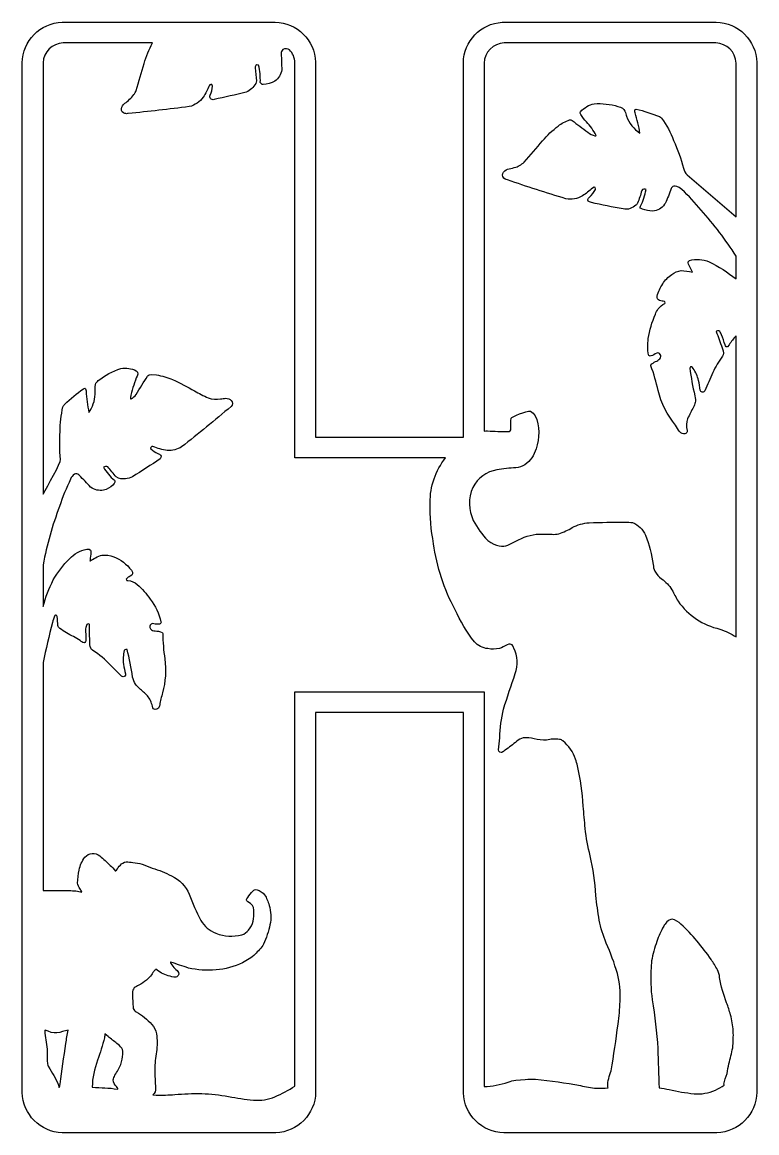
# Model space of a CAD drawing. Extents: x 0 to 1325, y -1 to 1049.
# Drawn here: x 988 to 1325, y 539 to 1049 of the extents above; entities that cross this region are included whole.
import ezdxf

# ---------------------------------------------------------------- set-up
doc = ezdxf.new("R2010")
doc.units = 0
doc.header["$MEASUREMENT"] = 0
doc.layers.add('Layer 1', color=7, linetype='Continuous', lineweight=0)

msp = doc.modelspace()

# ---------------------------------------------------------------- linework, layer by layer
at = {"layer": 'Layer 1', "color": 1, "lineweight": 25, "true_color": 0xff0000}
for points, knots in [([(1208.31, 1048.83), (1198.4, 1048.24), (1190.61, 1040.12), (1190.44, 1030.19), (1190.44, 1030.19), (1190.44, 858.23), (1190.44, 858.23), (1190.44, 858.23), (1122.54, 858.23), (1122.54, 858.23), (1122.54, 858.23), (1122.54, 1030.51), (1122.54, 1030.51), (1122.18, 1040.61), (1113.98, 1048.67), (1103.88, 1048.86), (1103.88, 1048.86), (1005.98, 1048.86), (1005.98, 1048.86), (995.89, 1048.47), (987.84, 1040.29), (987.64, 1030.19), (987.64, 1030.19), (987.64, 557.15), (987.64, 557.15), (987.91, 547.07), (995.98, 538.96), (1006.05, 538.62), (1006.05, 538.62), (1104.2, 538.62), (1104.2, 538.62), (1114.3, 538.98), (1122.35, 547.18), (1122.54, 557.28), (1122.54, 557.28), (1122.54, 731.65), (1122.54, 731.65), (1122.54, 731.65), (1190.44, 731.65), (1190.44, 731.65), (1190.44, 731.65), (1190.44, 556.97), (1190.44, 556.97), (1190.82, 546.86), (1199.02, 538.82), (1209.12, 538.62), (1209.12, 538.62), (1306.98, 538.62), (1306.98, 538.62), (1317.09, 538.96), (1325.16, 547.16), (1325.34, 557.28), (1325.34, 557.28), (1325.34, 1030.33), (1325.34, 1030.33), (1325.09, 1040.51), (1316.85, 1048.68), (1306.66, 1048.86), (1306.66, 1048.86), (1208.81, 1048.86), (1208.81, 1048.86), (1208.81, 1048.86), (1208.31, 1048.83), (1208.31, 1048.83)], [0, 0, 0, 0, 1, 1, 1, 2, 2, 2, 3, 3, 3, 4, 4, 4, 5, 5, 5, 6, 6, 6, 7, 7, 7, 8, 8, 8, 9, 9, 9, 10, 10, 10, 11, 11, 11, 12, 12, 12, 13, 13, 13, 14, 14, 14, 15, 15, 15, 16, 16, 16, 17, 17, 17, 18, 18, 18, 19, 19, 19, 20, 20, 20, 21, 21, 21, 21]), ([(1047.59, 1039.31), (1045.96, 1036.33), (1044.65, 1033.17), (1043.72, 1029.9), (1042.55, 1025.76), (1041.33, 1021.64), (1040.04, 1017.54), (1039.81, 1016.82), (1039.44, 1016.15), (1038.95, 1015.57), (1037.78, 1014.04), (1036.37, 1012.71), (1034.78, 1011.62), (1033.98, 1010.99), (1033.43, 1010.1), (1033.22, 1009.1), (1033.13, 1008.06), (1033.81, 1007.12), (1034.83, 1006.88), (1035.35, 1006.81), (1035.89, 1006.82), (1036.41, 1006.9), (1045.77, 1007.84), (1055.12, 1008.9), (1064.44, 1010.08), (1067.06, 1010.67), (1069.35, 1012.24), (1070.84, 1014.48), (1071.92, 1016.09), (1072.84, 1017.82), (1073.56, 1019.62), (1073.73, 1020.17), (1075.11, 1020.94), (1075.06, 1019.53), (1074.96, 1018.08), (1074.63, 1016.66), (1074.08, 1015.32), (1073.86, 1014.8), (1073.9, 1014.21), (1074.19, 1013.73), (1074.62, 1013.28), (1075.28, 1013.14), (1075.85, 1013.37), (1080.81, 1014.37), (1085.74, 1015.51), (1090.64, 1016.77), (1092.5, 1017.54), (1094.04, 1018.92), (1095.01, 1020.69), (1095.18, 1021.06), (1095.29, 1021.46), (1095.33, 1021.87), (1095.22, 1023.88), (1095, 1025.89), (1094.67, 1027.88), (1094.61, 1028.4), (1095.21, 1029.89), (1096.3, 1029.15), (1096.95, 1026.55), (1097.21, 1023.87), (1097.08, 1021.19), (1097.27, 1020.59), (1097.86, 1020.22), (1098.48, 1020.28), (1100.34, 1020.37), (1102.16, 1020.86), (1103.81, 1021.71), (1105.54, 1022.98), (1106.67, 1024.91), (1106.94, 1027.04), (1106.91, 1029.48), (1106.82, 1031.93), (1106.67, 1034.36), (1106.63, 1035.08), (1106.92, 1035.78), (1107.46, 1036.25), (1108.48, 1037.01), (1109.88, 1036.58), (1110.52, 1036.2), (1112.02, 1034.6), (1112.9, 1032.52), (1113, 1030.33), (1113, 1030.33), (1113, 848.71), (1113, 848.71), (1113, 848.71), (1182.23, 848.71), (1182.23, 848.71), (1177.63, 842.82), (1175.14, 835.56), (1175.15, 828.09), (1175.02, 821.78), (1175.57, 815.47), (1176.79, 809.27), (1178.19, 798.64), (1181.53, 788.35), (1186.65, 778.93), (1189, 773.68), (1191.98, 768.73), (1195.52, 764.19), (1197.11, 762.4), (1199.32, 761.28), (1201.71, 761.06), (1203.46, 760.72), (1205.27, 760.76), (1207.01, 761.17), (1208.23, 761.58), (1209.4, 762.11), (1210.51, 762.76), (1212.84, 763.93), (1213.32, 762.01), (1213.61, 761.33), (1215.53, 757.69), (1215.77, 753.39), (1214.27, 749.56), (1212.42, 744.16), (1210.64, 738.73), (1208.94, 733.28), (1207.92, 728.97), (1207.34, 724.56), (1207.22, 720.13), (1207.05, 718.23), (1206.66, 716.45), (1206.62, 714.55), (1206.45, 713.59), (1207.87, 713.1), (1208.18, 713.28), (1208.88, 713.74), (1209.02, 713.88), (1209.65, 714.37), (1211.51, 715.66), (1213.3, 717.06), (1215, 718.56), (1215.91, 719.22), (1216.92, 719.72), (1217.99, 720.04), (1219.7, 720.29), (1221.44, 720.13), (1223.07, 719.56), (1224.88, 719.11), (1226.76, 718.92), (1228.63, 719.02), (1230.61, 719.5), (1232.67, 719.62), (1234.7, 719.38), (1235.25, 719.25), (1235.77, 718.99), (1236.2, 718.63), (1238.88, 716.43), (1240.89, 713.54), (1242.03, 710.26), (1242.4, 709.26), (1242.69, 708.23), (1242.89, 707.18), (1244.28, 701.11), (1245.19, 694.94), (1245.59, 688.72), (1245.84, 685.29), (1246.13, 681.87), (1246.45, 678.45), (1246.94, 674.21), (1247.72, 670.01), (1248.79, 665.88), (1250.09, 659.86), (1250.97, 653.75), (1251.42, 647.61), (1251.77, 643.83), (1252.27, 640.07), (1252.91, 636.34), (1253.63, 632.72), (1254.7, 629.19), (1256.13, 625.79), (1258.13, 621.25), (1259.85, 616.59), (1261.28, 611.84), (1262.34, 607.65), (1262.76, 603.31), (1262.51, 598.99), (1262.37, 595.5), (1262.06, 592.01), (1261.58, 588.55), (1260.64, 581.4), (1259.58, 574.25), (1258.4, 567.12), (1257.4, 564.84), (1256.86, 562.38), (1256.79, 559.89), (1256.83, 559.66), (1256.88, 559.43), (1256.95, 559.21), (1255.21, 559.14), (1253.47, 559.09), (1251.73, 559.05), (1249.21, 559.3), (1246.7, 559.72), (1244.23, 560.3), (1237.42, 561.55), (1230.57, 562.54), (1223.68, 563.27), (1222.09, 563.35), (1220.48, 563.3), (1218.9, 563.11), (1218.9, 563.11), (1214.63, 562.84), (1214.63, 562.84), (1213.4, 562.67), (1212.19, 562.35), (1211.03, 561.89), (1207.47, 560.66), (1203.75, 559.98), (1199.98, 559.85), (1199.98, 559.85), (1199.98, 741.22), (1199.98, 741.22), (1199.98, 741.22), (1113, 741.22), (1113, 741.22), (1113, 741.22), (1113, 560.07), (1113, 560.07), (1110.03, 558.25), (1106.97, 556.6), (1103.83, 555.11), (1100.69, 553.87), (1097.31, 553.38), (1093.95, 553.65), (1090.11, 553.97), (1086.3, 554.53), (1082.54, 555.33), (1074.35, 556.75), (1066, 557.02), (1057.73, 556.15), (1054.89, 555.98), (1052.05, 555.88), (1049.2, 555.83), (1049.2, 555.83), (1047.75, 555.99), (1047.75, 555.99), (1048.67, 556.72), (1049.1, 557.9), (1048.91, 559.05), (1048.74, 561.91), (1048.64, 564.76), (1048.59, 567.62), (1048.63, 570.38), (1048.9, 573.14), (1049.39, 575.86), (1049.7, 578.59), (1049.72, 581.35), (1049.43, 584.09), (1049.13, 585.72), (1048.35, 587.23), (1047.19, 588.42), (1045.13, 590.7), (1042.72, 592.64), (1040.04, 594.16), (1039.42, 594.53), (1038.95, 595.1), (1038.7, 595.79), (1038.52, 598.14), (1038.37, 600.5), (1038.27, 602.86), (1038.32, 603.69), (1038.59, 604.49), (1039.04, 605.18), (1039.74, 605.66), (1040.47, 606.09), (1041.24, 606.45), (1042.47, 607.12), (1043.66, 607.86), (1044.8, 608.67), (1046.09, 609.87), (1047.2, 611.25), (1048.12, 612.75), (1048.41, 613.13), (1048.76, 613.47), (1049.14, 613.77), (1050.52, 612.37), (1052.75, 611.41), (1054.74, 610.73), (1055.87, 610.4), (1057.03, 610.17), (1058.21, 610.05), (1058.92, 609.93), (1059.94, 611.45), (1059.56, 612.27), (1059.27, 612.87), (1058.41, 613.55), (1057.89, 613.98), (1057.17, 614.74), (1056.53, 615.57), (1055.96, 616.45), (1055.86, 616.67), (1055.46, 617.22), (1055.98, 617.06), (1058.65, 616.07), (1061.34, 615.15), (1064.06, 614.32), (1072.4, 612.39), (1081.26, 613.02), (1088.95, 616.77), (1090.97, 617.82), (1093.05, 619.06), (1094.68, 620.65), (1095.95, 621.98), (1097.75, 623.63), (1098.52, 625.3), (1099.94, 628.01), (1100.8, 631.24), (1101.55, 634.2), (1102.13, 637.02), (1102.12, 640.41), (1101.15, 643.11), (1100.64, 644.84), (1099.98, 646.42), (1099.1, 648), (1098.45, 648.99), (1096.79, 649.82), (1095.69, 650.28), (1095.28, 650.36), (1094.78, 650.41), (1094.39, 650.28), (1093.97, 650.09), (1090.87, 646.5), (1090.81, 645.75), (1090.75, 645.32), (1091.03, 644.9), (1091.39, 644.71), (1093.4, 643.73), (1094.07, 642.63), (1094.17, 640.96), (1094.19, 636.58), (1093.95, 634.62), (1091.72, 631.68), (1090.99, 630.92), (1089.71, 629.85), (1088.68, 629.62), (1084.22, 628.73), (1080.93, 628.69), (1076.6, 630.3), (1073.73, 631.45), (1071.33, 633.53), (1069.77, 636.2), (1067.7, 640.1), (1065.9, 644.15), (1064.4, 648.31), (1062.82, 651.98), (1059.94, 654.94), (1056.32, 656.63), (1053.48, 658.12), (1050.5, 659.32), (1047.41, 660.21), (1045.88, 660.8), (1044.35, 661.4), (1042.83, 662.01), (1041.43, 662.4), (1040, 662.64), (1038.55, 662.73), (1037.52, 663.01), (1036.46, 663.12), (1035.39, 663.07), (1034.37, 662.9), (1033.43, 662.38), (1032.76, 661.58), (1032.11, 660.87), (1031.5, 660.12), (1030.95, 659.33), (1030.95, 659.33), (1030.52, 658.92), (1030.52, 658.92), (1030.52, 658.92), (1030.43, 658.92), (1030.43, 658.92), (1030.43, 658.92), (1030.34, 658.94), (1030.34, 658.94), (1029.71, 659.91), (1028.94, 660.77), (1028.05, 661.48), (1026.54, 663), (1024.97, 664.45), (1023.33, 665.82), (1021.23, 667.49), (1018.19, 667.24), (1016.41, 665.23), (1015.11, 663.49), (1014.23, 661.47), (1013.85, 659.33), (1013.41, 657.34), (1013.15, 655.31), (1013.1, 653.28), (1013.26, 652.38), (1013.63, 651.54), (1014.15, 650.8), (1014.49, 650.29), (1014.81, 649.77), (1015.12, 649.24), (1014.19, 649.38), (1013.27, 649.54), (1012.35, 649.74), (1011.31, 649.83), (1010.25, 649.89), (1009.2, 649.92), (1005.2, 649.93), (1001.21, 649.92), (997.21, 649.87), (997.21, 649.87), (997.21, 754.76), (997.21, 754.76), (998.54, 760.86), (999.98, 766.95), (1001.51, 773.01), (1001.82, 774.13), (1002.21, 775.22), (1002.69, 776.28), (1002.99, 776.69), (1003.49, 776.42), (1003.69, 775.75), (1003.9, 774.39), (1004.02, 773.01), (1004.08, 771.63), (1004.17, 771.08), (1004.5, 770.6), (1004.98, 770.33), (1006.94, 768.89), (1009.03, 767.64), (1011.22, 766.59), (1012.27, 766.02), (1013.3, 765.4), (1014.3, 764.73), (1014.8, 764.27), (1015.41, 763.94), (1016.07, 763.78), (1016.64, 763.74), (1016.99, 764.73), (1016.96, 765.01), (1016.85, 766.74), (1016.8, 768.48), (1016.8, 770.22), (1016.84, 770.88), (1017.04, 771.53), (1017.37, 772.1), (1017.77, 772.69), (1018.47, 772.26), (1018.5, 772.15), (1018.58, 769.29), (1018.65, 766.43), (1018.7, 763.58), (1018.7, 762.52), (1019, 761.49), (1019.57, 760.61), (1019.57, 760.61), (1019.91, 760.29), (1019.91, 760.29), (1023.04, 758.36), (1025.89, 755.99), (1028.36, 753.26), (1029.96, 751.63), (1031.58, 750.03), (1033.22, 748.45), (1033.66, 748.02), (1034.38, 748.04), (1034.83, 748.47), (1035.07, 748.73), (1035.18, 749.08), (1035.1, 749.43), (1034.79, 750.93), (1034.49, 752.39), (1034.19, 753.89), (1033.98, 756), (1034.09, 758.13), (1034.53, 760.2), (1034.7, 760.61), (1035.8, 760.81), (1035.89, 760.67), (1036.94, 756.49), (1037.77, 752.25), (1038.39, 747.97), (1038.84, 745.7), (1040.14, 743.67), (1042.02, 742.31), (1043.29, 741.29), (1044.49, 740.17), (1045.58, 738.95), (1046.63, 737.44), (1047.33, 735.71), (1047.62, 733.89), (1047.68, 733.41), (1048.04, 733.3), (1048.25, 733.23), (1048.96, 733.02), (1049.72, 733.18), (1050.29, 733.64), (1050.58, 734), (1050.78, 734.74), (1050.84, 735.12), (1051.15, 737.03), (1051.6, 738.92), (1052.2, 740.76), (1053.53, 745.84), (1053.88, 751.12), (1053.24, 756.32), (1052.61, 760.2), (1052.28, 764.12), (1052.24, 768.04), (1052.25, 768.22), (1052.09, 768.45), (1051.95, 768.52), (1050.92, 768.96), (1049.82, 769.18), (1048.71, 769.18), (1047.89, 769.22), (1047.12, 769.57), (1046.55, 770.15), (1046.06, 770.86), (1046.21, 771.81), (1046.87, 772.35), (1047.23, 772.58), (1047.68, 772.63), (1048.09, 772.49), (1048.98, 772.28), (1049.91, 772.23), (1050.81, 772.35), (1051.21, 772.43), (1051.57, 772.88), (1051.43, 773.31), (1050.55, 777.12), (1048.86, 780.7), (1046.48, 783.8), (1044.73, 786.25), (1042.74, 788.52), (1040.54, 790.59), (1039.31, 791.61), (1037.78, 792.21), (1036.19, 792.33), (1035.55, 792.33), (1035.26, 792.86), (1035.55, 793.15), (1036.08, 793.64), (1036.69, 794.05), (1037.34, 794.35), (1038.54, 794.79), (1038.71, 795.68), (1037.84, 797.07), (1035.75, 799.85), (1032.93, 801.99), (1029.7, 803.28), (1027.97, 803.91), (1026.13, 804.15), (1024.3, 804.01), (1022.45, 803.77), (1020.22, 802), (1018.86, 801.33), (1018.79, 801.33), (1018.79, 801.44), (1018.82, 801.61), (1019, 802.87), (1019.14, 804.14), (1019.25, 805.42), (1019.27, 805.92), (1019.25, 806.95), (1017.3, 806.78), (1014.27, 806.15), (1011.52, 804.61), (1009.41, 802.35), (1006.47, 799.48), (1003.95, 796.2), (1001.92, 792.63), (999.96, 788.73), (998.38, 784.65), (997.21, 780.45), (997.21, 780.45), (997.21, 799.59), (997.21, 799.59), (998.99, 808.73), (1001.53, 817.7), (1004.8, 826.42), (1006.23, 830.7), (1007.93, 834.9), (1009.88, 838.98), (1010.27, 839.85), (1010.87, 840.61), (1011.63, 841.18), (1012.29, 841.54), (1013.12, 841.43), (1013.67, 840.91), (1013.67, 840.91), (1014.03, 840.61), (1014.03, 840.61), (1015.68, 838.81), (1017.36, 837.04), (1019.07, 835.3), (1020.78, 834), (1022.95, 833.46), (1025.08, 833.81), (1026.63, 834.3), (1028.07, 835.11), (1029.29, 836.19), (1030.5, 837.39), (1030.32, 838.04), (1030.02, 838.41), (1028.04, 840.11), (1026.36, 842.13), (1025.03, 844.38), (1025.4, 844.78), (1026.4, 844.95), (1027.05, 844.65), (1028.26, 843.02), (1029.54, 841.45), (1030.9, 839.95), (1032.14, 839.13), (1033.66, 838.82), (1035.12, 839.09), (1036.23, 839.18), (1037.31, 839.49), (1038.3, 840), (1042.65, 842.66), (1046.93, 845.43), (1051.13, 848.32), (1051.23, 848.46), (1051.8, 849.25), (1051.22, 849.95), (1050.88, 850.34), (1050.55, 850.51), (1049.93, 850.77), (1048.79, 851.31), (1047.72, 852), (1046.76, 852.81), (1046.25, 853.46), (1047.2, 854.05), (1047.75, 853.95), (1049.85, 853.04), (1052.06, 852.43), (1054.33, 852.15), (1056.65, 851.92), (1058.98, 852.49), (1060.93, 853.76), (1068.62, 859.81), (1076.2, 865.99), (1083.67, 872.29), (1084.42, 873.08), (1084.46, 874.29), (1083.76, 875.13), (1083.07, 875.76), (1082.16, 876.1), (1081.22, 876.06), (1080.43, 876.02), (1079.64, 875.92), (1078.87, 875.76), (1076.94, 875.51), (1074.99, 875.67), (1073.13, 876.21), (1071, 877.23), (1068.9, 878.32), (1066.85, 879.48), (1063.58, 881.34), (1060.22, 883.06), (1056.8, 884.63), (1054.42, 885.64), (1051.93, 886.37), (1049.39, 886.8), (1045.83, 887.38), (1045.48, 886.61), (1045.26, 886.28), (1043.49, 883.48), (1041.76, 880.69), (1040.02, 877.87), (1039.41, 877.03), (1038.65, 876.31), (1037.77, 875.76), (1037.44, 875.6), (1037.27, 875.97), (1037.39, 876.42), (1038.02, 879.5), (1038.92, 882.52), (1040.09, 885.44), (1040.43, 886.25), (1041.47, 888.07), (1040.04, 888.71), (1037.85, 889.78), (1035.38, 890.16), (1032.97, 889.8), (1029.2, 888.58), (1025.69, 886.68), (1022.63, 884.17), (1022.06, 883.71), (1021.61, 883.13), (1021.29, 882.47), (1021.21, 880.96), (1021.17, 879.44), (1021.18, 877.92), (1021.01, 874.92), (1020.02, 872.02), (1018.32, 869.55), (1017.58, 872.8), (1017.14, 876.11), (1017, 879.43), (1016.99, 879.93), (1016.82, 881.22), (1015.76, 880.45), (1012.75, 878.28), (1009.88, 875.94), (1007.16, 873.43), (1006.82, 873.03), (1006.56, 872.58), (1006.39, 872.09), (1005.48, 868.39), (1005.03, 864.6), (1005.05, 860.79), (1004.84, 855.99), (1004.78, 852.71), (1005.23, 847.93), (1005.49, 846.46), (999.26, 835.64), (997.21, 832.06), (997.21, 832.06), (997.21, 1030.26), (997.21, 1030.26), (997.44, 1035.22), (1001.45, 1039.16), (1006.41, 1039.31), (1006.41, 1039.31), (1047.59, 1039.31), (1047.59, 1039.31)], [0, 0, 0, 0, 1, 1, 1, 2, 2, 2, 3, 3, 3, 4, 4, 4, 5, 5, 5, 6, 6, 6, 7, 7, 7, 8, 8, 8, 9, 9, 9, 10, 10, 10, 11, 11, 11, 12, 12, 12, 13, 13, 13, 14, 14, 14, 15, 15, 15, 16, 16, 16, 17, 17, 17, 18, 18, 18, 19, 19, 19, 20, 20, 20, 21, 21, 21, 22, 22, 22, 23, 23, 23, 24, 24, 24, 25, 25, 25, 26, 26, 26, 27, 27, 27, 28, 28, 28, 29, 29, 29, 30, 30, 30, 31, 31, 31, 32, 32, 32, 33, 33, 33, 34, 34, 34, 35, 35, 35, 36, 36, 36, 37, 37, 37, 38, 38, 38, 39, 39, 39, 40, 40, 40, 41, 41, 41, 42, 42, 42, 43, 43, 43, 44, 44, 44, 45, 45, 45, 46, 46, 46, 47, 47, 47, 48, 48, 48, 49, 49, 49, 50, 50, 50, 51, 51, 51, 52, 52, 52, 53, 53, 53, 54, 54, 54, 55, 55, 55, 56, 56, 56, 57, 57, 57, 58, 58, 58, 59, 59, 59, 60, 60, 60, 61, 61, 61, 62, 62, 62, 63, 63, 63, 64, 64, 64, 65, 65, 65, 66, 66, 66, 67, 67, 67, 68, 68, 68, 69, 69, 69, 70, 70, 70, 71, 71, 71, 72, 72, 72, 73, 73, 73, 74, 74, 74, 75, 75, 75, 76, 76, 76, 77, 77, 77, 78, 78, 78, 79, 79, 79, 80, 80, 80, 81, 81, 81, 82, 82, 82, 83, 83, 83, 84, 84, 84, 85, 85, 85, 86, 86, 86, 87, 87, 87, 88, 88, 88, 89, 89, 89, 90, 90, 90, 91, 91, 91, 92, 92, 92, 93, 93, 93, 94, 94, 94, 95, 95, 95, 96, 96, 96, 97, 97, 97, 98, 98, 98, 99, 99, 99, 100, 100, 100, 101, 101, 101, 102, 102, 102, 103, 103, 103, 104, 104, 104, 105, 105, 105, 106, 106, 106, 107, 107, 107, 108, 108, 108, 109, 109, 109, 110, 110, 110, 111, 111, 111, 112, 112, 112, 113, 113, 113, 114, 114, 114, 115, 115, 115, 116, 116, 116, 117, 117, 117, 118, 118, 118, 119, 119, 119, 120, 120, 120, 121, 121, 121, 122, 122, 122, 123, 123, 123, 124, 124, 124, 125, 125, 125, 126, 126, 126, 127, 127, 127, 128, 128, 128, 129, 129, 129, 130, 130, 130, 131, 131, 131, 132, 132, 132, 133, 133, 133, 134, 134, 134, 135, 135, 135, 136, 136, 136, 137, 137, 137, 138, 138, 138, 139, 139, 139, 140, 140, 140, 141, 141, 141, 142, 142, 142, 143, 143, 143, 144, 144, 144, 145, 145, 145, 146, 146, 146, 147, 147, 147, 148, 148, 148, 149, 149, 149, 150, 150, 150, 151, 151, 151, 152, 152, 152, 153, 153, 153, 154, 154, 154, 155, 155, 155, 156, 156, 156, 157, 157, 157, 158, 158, 158, 159, 159, 159, 160, 160, 160, 161, 161, 161, 162, 162, 162, 163, 163, 163, 164, 164, 164, 165, 165, 165, 166, 166, 166, 167, 167, 167, 168, 168, 168, 169, 169, 169, 170, 170, 170, 171, 171, 171, 172, 172, 172, 173, 173, 173, 174, 174, 174, 175, 175, 175, 176, 176, 176, 177, 177, 177, 178, 178, 178, 179, 179, 179, 180, 180, 180, 181, 181, 181, 182, 182, 182, 183, 183, 183, 184, 184, 184, 185, 185, 185, 186, 186, 186, 187, 187, 187, 188, 188, 188, 189, 189, 189, 190, 190, 190, 191, 191, 191, 192, 192, 192, 193, 193, 193, 194, 194, 194, 195, 195, 195, 196, 196, 196, 197, 197, 197, 198, 198, 198, 199, 199, 199, 200, 200, 200, 201, 201, 201, 202, 202, 202, 203, 203, 203, 204, 204, 204, 205, 205, 205, 206, 206, 206, 207, 207, 207, 208, 208, 208, 209, 209, 209, 210, 210, 210, 211, 211, 211, 212, 212, 212, 213, 213, 213, 214, 214, 214, 215, 215, 215, 216, 216, 216, 217, 217, 217, 218, 218, 218, 219, 219, 219, 220, 220, 220, 221, 221, 221, 222, 222, 222, 223, 223, 223, 224, 224, 224, 225, 225, 225, 226, 226, 226, 227, 227, 227, 228, 228, 228, 229, 229, 229, 230, 230, 230, 231, 231, 231, 232, 232, 232, 233, 233, 233, 234, 234, 234, 235, 235, 235, 236, 236, 236, 237, 237, 237, 238, 238, 238, 239, 239, 239, 240, 240, 240, 241, 241, 241, 241]), ([(1306.5, 1039.31), (1311.57, 1039.21), (1315.66, 1035.14), (1315.8, 1030.08), (1315.8, 1030.08), (1315.8, 959.37), (1315.8, 959.37), (1315.8, 959.37), (1293.26, 978.69), (1293.26, 978.69), (1292.54, 979.6), (1292.01, 980.64), (1291.71, 981.75), (1290.5, 986.1), (1288.96, 990.36), (1287.11, 994.48), (1285.73, 998.16), (1283.86, 1001.64), (1281.53, 1004.82), (1281.25, 1005.08), (1280.94, 1005.31), (1280.6, 1005.5), (1277.1, 1006.88), (1273.51, 1008.04), (1269.85, 1008.97), (1268.95, 1009.02), (1269.2, 1007.56), (1269.35, 1007.2), (1270.39, 1004.16), (1271.14, 1001.03), (1271.6, 997.85), (1268.8, 999.76), (1266.65, 1002.49), (1265.45, 1005.66), (1265.07, 1006.73), (1264.96, 1009.39), (1261.51, 1010.19), (1257.97, 1011.2), (1254.29, 1011.62), (1250.62, 1011.42), (1248.16, 1010.9), (1245.94, 1009.6), (1244.3, 1007.7), (1244.1, 1007.28), (1244.14, 1006.78), (1244.41, 1006.4), (1245.16, 1005.21), (1246.04, 1004.11), (1247.04, 1003.12), (1248.77, 1001.2), (1250.28, 999.1), (1251.55, 996.86), (1251.54, 996.78), (1251.11, 996.6), (1250.94, 996.63), (1249.73, 996.95), (1248.6, 997.52), (1247.61, 998.29), (1245.23, 1000.13), (1242.83, 1001.94), (1240.42, 1003.73), (1240.09, 1003.93), (1239.69, 1004), (1239.31, 1003.93), (1237.39, 1003.39), (1235.61, 1002.45), (1234.09, 1001.17), (1231.42, 999.18), (1228.99, 996.89), (1226.86, 994.34), (1224.08, 991.06), (1221.27, 987.81), (1218.42, 984.59), (1217.12, 983.41), (1215.56, 982.54), (1213.86, 982.05), (1212.86, 981.73), (1211.84, 981.47), (1210.8, 981.28), (1209.82, 980.98), (1209.01, 980.29), (1208.56, 979.37), (1208.23, 978.38), (1208.67, 977.29), (1209.6, 976.81), (1209.96, 976.64), (1210.33, 976.5), (1210.71, 976.4), (1219.61, 973.36), (1228.56, 970.48), (1237.56, 967.74), (1240.19, 967.21), (1242.92, 967.69), (1245.2, 969.1), (1246.85, 970.12), (1248.38, 971.31), (1249.78, 972.64), (1251.28, 973.79), (1251.3, 972.28), (1251.12, 971.96), (1250.43, 970.69), (1249.54, 969.53), (1248.49, 968.53), (1248.1, 968.14), (1246.35, 966.78), (1249.28, 966.02), (1254.12, 964.92), (1258.99, 963.93), (1263.87, 963.05), (1266.26, 962.53), (1268.06, 963.52), (1269.76, 964.77), (1270.07, 965.04), (1270.34, 965.35), (1270.56, 965.7), (1271.29, 967.59), (1271.92, 969.52), (1272.44, 971.48), (1272.9, 972.25), (1273.9, 972.45), (1274.43, 971.96), (1273.96, 969.32), (1273.1, 966.77), (1271.87, 964.38), (1271.52, 963.5), (1271.73, 963.26), (1272.76, 962.98), (1274.26, 962.45), (1275.83, 962.13), (1277.43, 962.02), (1279.66, 962.18), (1281.7, 963.35), (1282.96, 965.2), (1282.96, 965.2), (1283.26, 965.63), (1283.26, 965.63), (1284.23, 967.87), (1285.16, 970.13), (1286.04, 972.41), (1286.27, 973.1), (1287.16, 974.82), (1290.94, 972.03), (1294.07, 969.03), (1297.02, 965.86), (1299.79, 962.52), (1305.68, 955.93), (1311.04, 948.88), (1315.8, 941.43), (1315.8, 941.43), (1315.8, 930.93), (1315.8, 930.93), (1311.97, 934), (1307.81, 936.62), (1303.39, 938.76), (1300.55, 939.99), (1297.38, 940.23), (1294.39, 939.44), (1293.81, 939.09), (1293.59, 938.37), (1293.87, 937.76), (1293.87, 937.76), (1295.73, 934.04), (1295.73, 934.04), (1294.03, 934.36), (1292.31, 934.59), (1290.58, 934.72), (1289.03, 934.5), (1287.55, 933.89), (1286.29, 932.95), (1284.58, 931.83), (1283.14, 930.35), (1282.08, 928.6), (1280.9, 926.91), (1280.04, 925.02), (1279.56, 923.02), (1279.42, 922.16), (1279.86, 921.31), (1280.65, 920.93), (1281.4, 920.83), (1282.15, 920.69), (1282.89, 920.53), (1282.89, 920.53), (1283.14, 920.37), (1283.14, 920.37), (1283.31, 920.11), (1283.28, 919.77), (1283.05, 919.57), (1281.88, 918.99), (1280.85, 918.15), (1280.03, 917.12), (1279.47, 916.4), (1279.02, 915.59), (1278.72, 914.72), (1277.16, 911.12), (1276.05, 907.34), (1275.43, 903.47), (1275.12, 900.98), (1275.16, 898.47), (1275.54, 895.99), (1275.75, 895.59), (1276.2, 895.39), (1276.63, 895.51), (1277.59, 895.83), (1278.49, 896.28), (1279.33, 896.83), (1279.96, 897.06), (1280.67, 896.8), (1280.99, 896.22), (1281.39, 895.6), (1281.31, 894.8), (1280.81, 894.27), (1280.26, 893.68), (1279.58, 893.23), (1278.83, 892.95), (1278.01, 892.59), (1277.28, 892.05), (1276.7, 891.36), (1276.55, 891.16), (1276.63, 891.02), (1276.66, 890.93), (1278.03, 887.26), (1279.13, 883.49), (1279.97, 879.66), (1281.43, 873.83), (1284.14, 868.39), (1287.93, 863.72), (1288.6, 862.75), (1289.26, 861.76), (1289.88, 860.75), (1291.01, 858.9), (1293.88, 859.81), (1293.26, 861.2), (1292.88, 863.03), (1292.98, 864.93), (1293.55, 866.71), (1294.38, 868.51), (1295.27, 870.28), (1296.23, 872.02), (1296.95, 873.66), (1297.43, 874.43), (1296.84, 877.23), (1295.84, 881.44), (1295.09, 885.69), (1294.57, 889.98), (1294.64, 891.12), (1295.85, 890.24), (1296.16, 889.82), (1297.21, 888.08), (1298.04, 886.22), (1298.61, 884.26), (1298.87, 882.75), (1299.11, 881.31), (1299.38, 879.8), (1299.42, 879.32), (1299.8, 878.94), (1300.29, 878.91), (1300.78, 878.86), (1301.25, 879.12), (1301.46, 879.57), (1302.76, 882.31), (1303.98, 885.08), (1305.12, 887.89), (1306.34, 890.55), (1307.84, 893.07), (1309.61, 895.4), (1309.99, 896.17), (1310.27, 897.18), (1309.4, 899.32), (1308.48, 901.79), (1307.58, 904.26), (1306.7, 906.74), (1306.56, 907), (1307.97, 907.3), (1308.29, 906.76), (1308.64, 906.3), (1308.92, 905.8), (1309.13, 905.26), (1309.71, 903.71), (1310.25, 902.15), (1310.74, 900.57), (1310.88, 900.23), (1311.37, 898.73), (1312.6, 900.64), (1313.56, 902.11), (1314.63, 903.51), (1315.8, 904.83), (1315.8, 904.83), (1315.8, 766.46), (1315.8, 766.46), (1313.45, 767.91), (1310.96, 769.12), (1308.36, 770.06), (1300.58, 771.76), (1293.72, 776.32), (1289.15, 782.85), (1288.19, 784.59), (1287.25, 786.32), (1286.32, 788.07), (1285.16, 790.13), (1283.5, 791.85), (1281.49, 793.08), (1280.23, 794.06), (1279.19, 795.28), (1278.42, 796.69), (1277.99, 797.63), (1277.75, 798.64), (1277.72, 799.68), (1277.09, 804.3), (1275.91, 808.83), (1274.21, 813.17), (1273.06, 815.81), (1270.92, 817.88), (1268.24, 818.93), (1267.07, 819.11), (1265.89, 819.21), (1264.71, 819.23), (1259.21, 819.19), (1253.71, 819.08), (1248.22, 818.89), (1245.52, 818.73), (1242.89, 817.97), (1240.53, 816.64), (1238.55, 815.54), (1236.48, 814.62), (1234.34, 813.87), (1233.34, 813.6), (1232.29, 813.51), (1231.26, 813.6), (1229.27, 813.66), (1227.3, 813.69), (1225.32, 813.72), (1221.52, 813.48), (1217.85, 812.34), (1214.59, 810.38), (1213.37, 809.75), (1212.13, 809.17), (1210.87, 808.64), (1208.64, 807.77), (1205.54, 807.83), (1201.66, 810.72), (1199.05, 813.46), (1196.81, 816.55), (1195.02, 819.88), (1192.73, 824.67), (1192.63, 830.22), (1194.77, 835.08), (1196.95, 839.42), (1201.08, 842.44), (1205.88, 843.2), (1208.75, 843.7), (1211.65, 844.01), (1214.57, 844.13), (1216.03, 844.3), (1217.45, 844.76), (1218.74, 845.49), (1221.22, 847.27), (1223.02, 849.85), (1223.84, 852.79), (1225.46, 857.76), (1225.78, 863.4), (1223.39, 868.05), (1222.76, 868.87), (1222.27, 869.69), (1221.34, 870.15), (1219.5, 870.31), (1212.61, 867.62), (1212.45, 866.92), (1212.08, 865.48), (1212.3, 863.57), (1212.32, 862.09), (1212.3, 861.35), (1211.7, 860.77), (1210.96, 860.77), (1207.83, 860.81), (1204.7, 860.92), (1201.57, 861.11), (1201.04, 861.1), (1200.51, 861.08), (1199.98, 861.04), (1199.98, 861.04), (1199.98, 1030.01), (1199.98, 1030.01), (1200.07, 1035.08), (1204.14, 1039.19), (1209.21, 1039.31), (1209.21, 1039.31), (1306.5, 1039.31), (1306.5, 1039.31)], [0, 0, 0, 0, 1, 1, 1, 2, 2, 2, 3, 3, 3, 4, 4, 4, 5, 5, 5, 6, 6, 6, 7, 7, 7, 8, 8, 8, 9, 9, 9, 10, 10, 10, 11, 11, 11, 12, 12, 12, 13, 13, 13, 14, 14, 14, 15, 15, 15, 16, 16, 16, 17, 17, 17, 18, 18, 18, 19, 19, 19, 20, 20, 20, 21, 21, 21, 22, 22, 22, 23, 23, 23, 24, 24, 24, 25, 25, 25, 26, 26, 26, 27, 27, 27, 28, 28, 28, 29, 29, 29, 30, 30, 30, 31, 31, 31, 32, 32, 32, 33, 33, 33, 34, 34, 34, 35, 35, 35, 36, 36, 36, 37, 37, 37, 38, 38, 38, 39, 39, 39, 40, 40, 40, 41, 41, 41, 42, 42, 42, 43, 43, 43, 44, 44, 44, 45, 45, 45, 46, 46, 46, 47, 47, 47, 48, 48, 48, 49, 49, 49, 50, 50, 50, 51, 51, 51, 52, 52, 52, 53, 53, 53, 54, 54, 54, 55, 55, 55, 56, 56, 56, 57, 57, 57, 58, 58, 58, 59, 59, 59, 60, 60, 60, 61, 61, 61, 62, 62, 62, 63, 63, 63, 64, 64, 64, 65, 65, 65, 66, 66, 66, 67, 67, 67, 68, 68, 68, 69, 69, 69, 70, 70, 70, 71, 71, 71, 72, 72, 72, 73, 73, 73, 74, 74, 74, 75, 75, 75, 76, 76, 76, 77, 77, 77, 78, 78, 78, 79, 79, 79, 80, 80, 80, 81, 81, 81, 82, 82, 82, 83, 83, 83, 84, 84, 84, 85, 85, 85, 86, 86, 86, 87, 87, 87, 88, 88, 88, 89, 89, 89, 90, 90, 90, 91, 91, 91, 92, 92, 92, 93, 93, 93, 94, 94, 94, 95, 95, 95, 96, 96, 96, 97, 97, 97, 98, 98, 98, 99, 99, 99, 100, 100, 100, 101, 101, 101, 102, 102, 102, 103, 103, 103, 104, 104, 104, 105, 105, 105, 106, 106, 106, 107, 107, 107, 108, 108, 108, 109, 109, 109, 110, 110, 110, 111, 111, 111, 112, 112, 112, 113, 113, 113, 114, 114, 114, 115, 115, 115, 116, 116, 116, 117, 117, 117, 118, 118, 118, 119, 119, 119, 120, 120, 120, 121, 121, 121, 122, 122, 122, 123, 123, 123, 124, 124, 124, 125, 125, 125, 126, 126, 126, 127, 127, 127, 128, 128, 128, 129, 129, 129, 129]), ([(1286.45, 636.77), (1287.96, 636.37), (1289.35, 635.61), (1290.49, 634.54), (1295.62, 629.58), (1300.26, 624.13), (1304.34, 618.28), (1305.37, 616.73), (1306.34, 615.14), (1307.25, 613.52), (1307.82, 612.4), (1308.17, 611.17), (1308.27, 609.92), (1308.92, 605.96), (1310, 602.09), (1311.49, 598.37), (1312.13, 596.54), (1312.73, 594.68), (1313.28, 592.82), (1313.86, 590.38), (1314.28, 587.91), (1314.53, 585.43), (1314.61, 582.82), (1314.52, 580.22), (1314.25, 577.62), (1313.78, 575.14), (1313.19, 572.69), (1312.51, 570.25), (1312.16, 568.81), (1311.88, 567.36), (1311.65, 565.9), (1311.02, 564.29), (1310.56, 562.63), (1310.26, 560.93), (1310.29, 560.78), (1310.33, 560.63), (1310.38, 560.48), (1309.06, 559.68), (1307.71, 558.94), (1306.34, 558.24), (1303.25, 556.83), (1299.85, 556.26), (1296.48, 556.58), (1292.63, 556.94), (1288.82, 557.58), (1285.07, 558.48), (1283.53, 558.81), (1281.98, 559.06), (1280.42, 559.23), (1280.25, 565.26), (1280.06, 571.26), (1279.83, 577.28), (1279.38, 584.79), (1278.51, 592.26), (1277.22, 599.67), (1276.61, 604.62), (1276.47, 609.61), (1276.81, 614.59), (1276.81, 614.59), (1276.97, 617.6), (1276.97, 617.6), (1277.46, 620.65), (1278.28, 623.63), (1279.42, 626.49), (1280.2, 628.94), (1281.24, 631.3), (1282.53, 633.52), (1283.18, 634.54), (1284.53, 636.69), (1286.45, 636.77)], [0, 0, 0, 0, 1, 1, 1, 2, 2, 2, 3, 3, 3, 4, 4, 4, 5, 5, 5, 6, 6, 6, 7, 7, 7, 8, 8, 8, 9, 9, 9, 10, 10, 10, 11, 11, 11, 12, 12, 12, 13, 13, 13, 14, 14, 14, 15, 15, 15, 16, 16, 16, 17, 17, 17, 18, 18, 18, 19, 19, 19, 20, 20, 20, 21, 21, 21, 22, 22, 22, 23, 23, 23, 23]), ([(999.56, 585.27), (999.56, 585.27), (1001.02, 584.74), (1001.02, 584.74), (1002.73, 584.45), (1004.5, 584.57), (1006.16, 585.08), (1007.04, 585.35), (1007.94, 585.57), (1008.84, 585.74), (1008.39, 583.71), (1008, 581.67), (1007.68, 579.62), (1006.77, 573.43), (1005.91, 567.23), (1005.1, 561.02), (1004.99, 560.48), (1004.85, 559.94), (1004.67, 559.41), (1003.61, 562.44), (1002.14, 565.31), (1000.31, 567.94), (1000.31, 567.94), (999.63, 569.26), (999.63, 569.26), (999.37, 569.91), (999.21, 570.6), (999.16, 571.3), (999.19, 573.21), (999.16, 575.12), (999.07, 577.03), (998.61, 579.84), (998.25, 582.66), (998, 585.49), (998.01, 585.59), (998.01, 585.79), (998.14, 585.83), (998.14, 585.83), (999.56, 585.27), (999.56, 585.27)], [0, 0, 0, 0, 1, 1, 1, 2, 2, 2, 3, 3, 3, 4, 4, 4, 5, 5, 5, 6, 6, 6, 7, 7, 7, 8, 8, 8, 9, 9, 9, 10, 10, 10, 11, 11, 11, 12, 12, 12, 13, 13, 13, 13]), ([(1027.12, 582.86), (1028.44, 581.75), (1029.8, 580.69), (1031.2, 579.69), (1032.04, 579.06), (1032.77, 578.3), (1033.38, 577.44), (1033.86, 576.64), (1034.02, 575.69), (1033.85, 574.77), (1033.72, 573.17), (1033.43, 571.59), (1032.97, 570.05), (1032.24, 568.3), (1031.33, 566.63), (1030.27, 565.06), (1029.92, 564.38), (1029.66, 563.67), (1029.5, 562.93), (1029.48, 561.73), (1030.02, 560.59), (1030.97, 559.85), (1031.67, 559.2), (1031.45, 559.25), (1031.58, 558.66), (1027.11, 559.33), (1024.3, 559.3), (1019.79, 559.6), (1019.94, 563.84), (1020.77, 568.04), (1022.24, 572.02), (1023.53, 575.36), (1024.6, 578.78), (1025.46, 582.25), (1025.56, 582.87), (1025.64, 583.49), (1025.69, 584.11), (1025.69, 584.11), (1027.12, 582.86), (1027.12, 582.86)], [0, 0, 0, 0, 1, 1, 1, 2, 2, 2, 3, 3, 3, 4, 4, 4, 5, 5, 5, 6, 6, 6, 7, 7, 7, 8, 8, 8, 9, 9, 9, 10, 10, 10, 11, 11, 11, 12, 12, 12, 13, 13, 13, 13])]:
    msp.add_open_spline(points, degree=3, knots=knots, dxfattribs=at)

doc.saveas('drawing.dxf')
